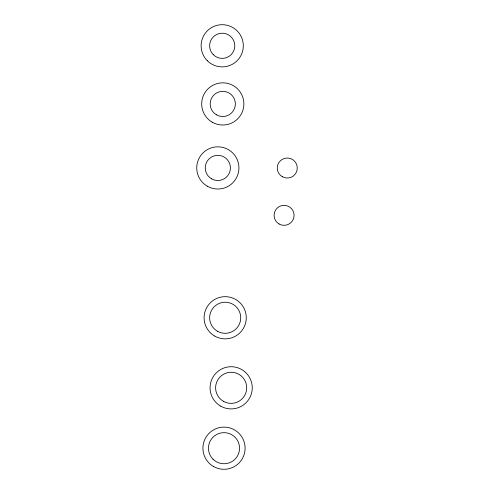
<?xml version="1.0" encoding="UTF-8"?>
<svg xmlns="http://www.w3.org/2000/svg" width="494" height="494" viewBox="0 0 494 494"><rect width="100%" height="100%" fill="white"/><g stroke="black" fill="none" stroke-linecap="round" stroke-linejoin="round"><path stroke-width="0.74" d="M279.091 223.98A9.991 9.991 0 0 0 294.078 215.322A9.991 9.991 0 0 0 279.091 206.671A9.991 9.991 0 0 0 279.091 223.98M282.272 176.679A9.991 9.991 0 0 0 297.264 168.028A9.991 9.991 0 0 0 282.272 159.371A9.991 9.991 0 0 0 282.272 176.679M214.637 336.031A21.094 21.094 0 0 0 246.278 317.766A21.094 21.094 0 0 0 214.637 299.494A21.094 21.094 0 0 0 214.637 336.031M217.409 331.227A15.542 15.542 0 0 0 240.726 317.766A15.542 15.542 0 0 0 217.409 304.304A15.542 15.542 0 0 0 217.409 331.227M220.608 406.087A21.094 21.094 0 0 0 252.255 387.815A21.094 21.094 0 0 0 220.608 369.549A21.094 21.094 0 0 0 220.608 406.087M223.387 401.276A15.542 15.542 0 0 0 246.704 387.815A15.542 15.542 0 0 0 223.387 374.353A15.542 15.542 0 0 0 223.387 401.276M213.019 459.198A15.542 15.542 0 0 0 239.022 452.226A15.542 15.542 0 0 0 219.984 433.189A15.542 15.542 0 0 0 213.019 459.198M213.457 466.472A21.094 21.094 0 0 0 245.104 448.206A21.094 21.094 0 0 0 213.457 429.934A21.094 21.094 0 0 0 213.457 466.472M211.543 178.822A12.585 12.585 0 0 0 230.414 167.923A12.585 12.585 0 0 0 211.543 157.03A12.585 12.585 0 0 0 211.543 178.822M207.289 186.195A21.094 21.094 0 0 0 238.929 167.923A21.094 21.094 0 0 0 207.289 149.657A21.094 21.094 0 0 0 207.289 186.195M216.483 114.824A12.585 12.585 0 0 0 235.36 103.925A12.585 12.585 0 0 0 216.483 93.033A12.585 12.585 0 0 0 216.483 114.824M212.229 122.197A21.094 21.094 0 0 0 243.869 103.925A21.094 21.094 0 0 0 212.229 85.66A21.094 21.094 0 0 0 212.229 122.197M213.322 54.692A12.585 12.585 0 0 0 234.372 49.054A12.585 12.585 0 0 0 218.959 33.641A12.585 12.585 0 0 0 213.322 54.692M207.301 60.713A21.094 21.094 0 0 0 242.591 51.253A21.094 21.094 0 0 0 216.755 25.416A21.094 21.094 0 0 0 207.301 60.713"/></g></svg>
